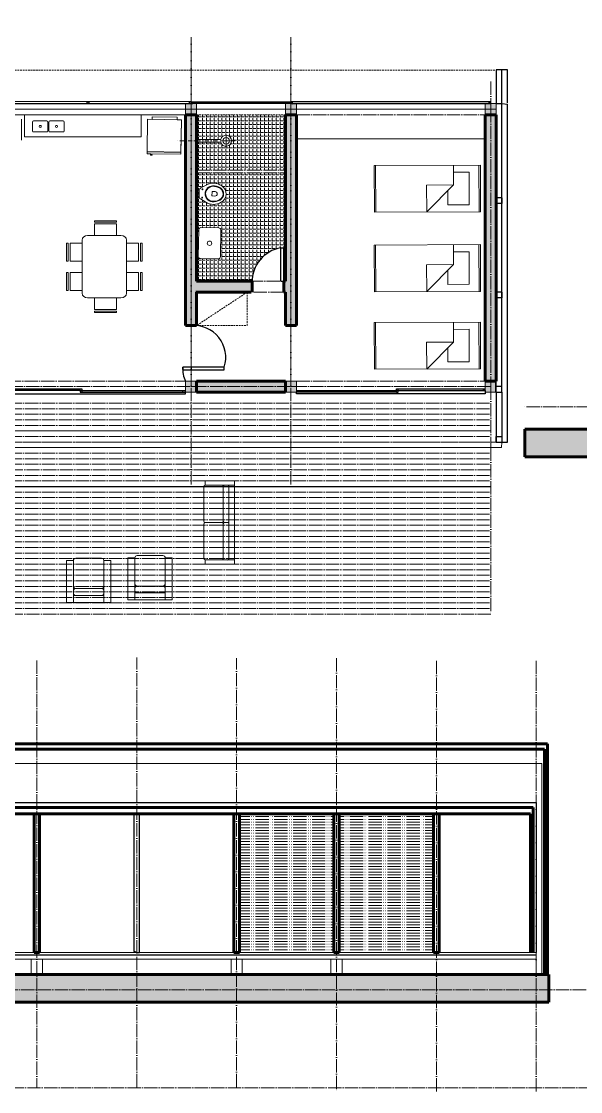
# Model space of a CAD drawing. Header units: millimetres. Extents: x 1561430 to 1571060, y 2338741 to 2341810.
# Drawn here: x 1566265 to 1567273, y 2338743 to 2340672 of the extents above; entities that cross this region are included whole.
import ezdxf

# ---------------------------------------------------------------- set-up
doc = ezdxf.new("R2010")
doc.units = ezdxf.units.MM
for name, pattern in [('ACAD_ISO04W100', [30, 24, -3, 0, -3]), ('HIDDEN2', [4.7625, 3.175, -1.5875]), ('TRAÇOPONTO', [1, 0.5, -0.25, 0, -0.25])]:
    doc.linetypes.add(name, pattern=pattern)
doc.layers.get('0').update_dxf_attribs({"lineweight": 9})
for name, color, linetype, lineweight in [('EIXOS', 251, 'ACAD_ISO04W100', 9), ('HACH_SÓLIDA', 252, 'Continuous', 9), ('LINHA FINA', 1, 'Continuous', 9), ('LINHA GROSSA', 6, 'Continuous', 60), ('LINHA MÉDIA', 3, 'Continuous', 30), ('MOBILIARIO', 13, 'Continuous', 9), ('Mobiliário', 15, 'Continuous', 9), ('PROJEÇÃO', 30, 'HIDDEN2', 9)]:
    doc.layers.add(name, color=color, linetype=linetype, lineweight=lineweight)
doc.layers.add('HACH_LINHAS', color=8, linetype='Continuous')
doc.layers.add('VP', color=251, linetype='ACAD_ISO04W100', lineweight=9, plot=False)
pattern_1 = [(90, (10201, 1963.7), (-304.8, 304.8), [304.8, -304.8]), (90, (10251.8, 1963.7), (-304.8, 304.8), [304.8, -304.8]), (90, (10302.6, 1963.7), (-304.8, 304.8), [304.8, -304.8]), (90, (10353.4, 1963.7), (-304.8, 304.8), [304.8, -304.8]), (90, (10404.2, 1963.7), (-304.8, 304.8), [304.8, -304.8]), (90, (10455, 1963.7), (-304.8, 304.8), [304.8, -304.8]), (90, (10505.8, 1963.7), (-304.8, 304.8), [304.8, -304.8]), (0, (10201, 2268.5), (304.8, -304.8), [304.8, -304.8]), (0, (10201, 2319.3), (304.8, -304.8), [304.8, -304.8]), (0, (10201, 2370.1), (304.8, -304.8), [304.8, -304.8]), (0, (10201, 2420.9), (304.8, -304.8), [304.8, -304.8]), (0, (10201, 2471.7), (304.8, -304.8), [304.8, -304.8]), (0, (10201, 2522.5), (304.8, -304.8), [304.8, -304.8]), (0, (10201, 2573.3), (304.8, -304.8), [304.8, -304.8])]

# ---------------------------------------------------------------- blocks, each defined once
blk = doc.blocks.new('MesaJantar6lugares-PB')
for p, q in [((-52.6, 108.3), (-12.6, 108.3)), ((-52.6, 105.3), (-12.6, 105.3)), ((-52.6, 101.5), (-12.6, 101.5)), ((-52.6, 80), (-52.6, 101.5)), ((-12.6, 101.5), (-12.6, 80)), ((13.4, 108.3), (53.4, 108.3)), ((13.4, 105.3), (53.4, 105.3)), ((13.4, 101.5), (53.4, 101.5)), ((13.4, 80), (13.4, 101.5)), ((53.4, 101.5), (53.4, 80)), ((-60, 80), (60, 80)), ((-103.3, 62.3), (-103.3, 22.3)), ((-100.3, 62.3), (-100.3, 22.3)), ((-96.4, 62.3), (-96.4, 22.3)), ((-70, 62.3), (-96.4, 62.3)), ((-70, 10), (-70, 70)), ((70, 70), (70, 10)), ((70, 62.3), (96.4, 62.3)), ((96.4, 62.3), (96.4, 22.3)), ((100.3, 62.3), (100.3, 22.3)), ((103.3, 62.3), (103.3, 22.3)), ((-96.4, 22.3), (-70, 22.3)), ((96.4, 22.3), (70, 22.3)), ((60, 0), (-60, 0)), ((-52.6, 0), (-52.6, -21.5)), ((-12.6, -21.5), (-12.6, 0)), ((13.4, 0), (13.4, -21.5)), ((53.4, -21.5), (53.4, 0)), ((-52.6, -21.5), (-12.6, -21.5)), ((-52.6, -25.3), (-12.6, -25.3)), ((-52.6, -28.3), (-12.6, -28.3)), ((13.4, -21.5), (53.4, -21.5)), ((13.4, -25.3), (53.4, -25.3)), ((13.4, -28.3), (53.4, -28.3))]:
    blk.add_line(p, q)
for points in [[(-52.6, 108.3), (-52.6, 105.3)], [(-12.6, 108.3), (-12.6, 105.3)], [(13.4, 108.3), (13.4, 105.3)], [(53.4, 108.3), (53.4, 105.3)], [(-103.3, 62.3), (-100.3, 62.3)], [(103.3, 62.3), (100.3, 62.3)], [(-103.3, 22.3), (-100.3, 22.3)], [(103.3, 22.3), (100.3, 22.3)], [(-52.6, -28.3), (-52.6, -25.3)], [(-12.6, -28.3), (-12.6, -25.3)], [(13.4, -28.3), (13.4, -25.3)], [(53.4, -28.3), (53.4, -25.3)]]:
    blk.add_lwpolyline(points)
for centre, start, end in [((-60, 70), 90, 180), ((60, 70), 0, 90), ((-60, 10), 180, 270), ((60, 10), 270, 0)]:
    blk.add_arc(centre, 10, start, end)
blk = doc.blocks.new('Vaso01-PB')
for points in [[(-5.6, 0, 0), (5.6, 0, 0)], [(-9.9, -2.5, 0), (-15.4, -12.1, 0)], [(9.9, -2.5, 0), (15.4, -12.1, 0)], [(-4, -28.5, 0), (-4, -24, 0)], [(-3, -23, 0), (3, -23, 0)], [(4, -28.5, 0), (4, -24, 0)]]:
    blk.add_polyline3d(points)
for centre, radius, start, end in [((-5.6, -5), 5, 90.0959, 150.3649), ((5.6, -5), 5, 29.6351, 89.9041), ((8.5, -25.7), 27.5, 150.3648, 211.7879), ((0, -25), 14.5, 5.1542, 174.8458), ((0, -25), 13.5, 5.1542, 174.8458), ((-7.5, -5.5), 0.75, 90, 270), ((-7.5, -5.5), 0.75, 270, 90), ((7.5, -5.5), 0.75, 90, 270), ((7.5, -5.5), 0.75, 270, 90), ((-8.5, -25.7), 27.5, 328.2124, 29.6349), ((8.5, -25.7), 23, 174.8455, 211.7867), ((8.5, -25.7), 22, 174.8474, 211.7905), ((0, -31), 13, 211.7887, 328.2113), ((0, -31), 12, 211.7886, 328.2114), ((-3, -24), 1, 89.1098, 180.0154), ((0, -28.5), 4, 180, 0), ((3, -24), 1, 0.0013, 89.9987), ((-8.5, -25.7), 22, 328.2095, 5.1526), ((-8.5, -25.7), 23, 328.2133, 5.1545), ((0, -31), 17.5, 211.7885, 328.2115)]:
    blk.add_arc(centre, radius, start, end)
blk = doc.blocks.new('Cama de solteiro-PB')
for p, q in [((0.4191, 1.8796), (-0.4191, 1.8796)), ((0.0635, 0.4826), (-0.4191, 0.9652)), ((0.4191, 0.0254), (-0.4191, 0.0254))]:
    blk.add_line(p, q)
blk.add_lwpolyline([(0.4191, 0), (0.4191, 1.905), (-0.4191, 1.905), (-0.4191, 0)], close=True)
for points in [[(-0.4191, 0.9652), (0.0635, 0.9652), (0.0635, 0.4826), (0.4191, 0.4826)], [(-0.0381, 0.5842), (-0.2921, 0.5842), (-0.2921, 0.2032), (0.2921, 0.2032), (0.2921, 0.4826)]]:
    blk.add_lwpolyline(points)
blk = doc.blocks.new('Pia01-PB')
for p, q in [((-28, -4), (-28, -36)), ((-24, 0), (24, 0)), ((28, -36), (28, -4)), ((-24, -40), (24, -40))]:
    blk.add_line(p, q)
blk.add_circle((0, -20), 4)
for centre, start, end in [((-24, -4), 90, 180), ((24, -4), 360, 90), ((-24, -36), 180, 270), ((24, -36), 270, 360)]:
    blk.add_arc(centre, 4, start, end)
blk = doc.blocks.new('Chuveiro-PB')
at = {"linetype": 'ByBlock'}
for p, q in [((2, 2.4), (44.3, 2.4)), ((2, -2.4), (2, 2.4)), ((44.3, -2.4), (2, -2.4))]:
    blk.add_line(p, q, dxfattribs=at)
for p, q in [((54.4, 10.8), (54.4, -10.8)), ((43.6, 0), (70.2, 0))]:
    blk.add_line(p, q)
at = {"color": 252, "linetype": 'TRAÇOPONTO', "ltscale": 15}
blk.add_line((38.3, 0), (-34.1, 0), dxfattribs=at)
blk.add_circle((54, 0), 6)
at = {"linetype": 'ByBlock'}
blk.add_arc((54, 0), 10, 193.8865, 166.1135, dxfattribs=at)
blk = doc.blocks.new('Geladeira01-PB')
for p, q in [((30.5, 0.6, -0.1), (-30.5, 0.6, -0.1)), ((-30.5, 0.6, -0.1), (-30.5, -57.5, -0.1)), ((-22.5, 5.1, -0.1), (-22.5, 0.6, -0.1)), ((22.5, 5.1, -0.1), (-22.5, 5.1, -0.1)), ((22.5, 0.6, -0.1), (22.5, 5.1, -0.1)), ((30.5, -57.5, -0.1), (30.5, 0.6, -0.1)), ((-30.5, -57.5, 11.9), (-30.5, -61.5, 11.9)), ((30.5, -57.5, 11.9), (-30.5, -57.5, 11.9)), ((-30.5, -57.5, -0.1), (30.5, -57.5, -0.1)), ((-30.5, -57.5, -0.1), (-30.5, -61.5, -0.1)), ((30.5, -57.5, -0.1), (-30.5, -57.5, -0.1)), ((-30.5, -57.5, 6.9), (-30.5, -61.5, 6.9)), ((-30.5, -57.5, 119.9), (-30.5, -61.5, 119.9)), ((30.5, -57.5, 119.9), (-30.5, -57.5, 119.9)), ((30.5, -61.5, 11.9), (30.5, -57.5, 11.9)), ((30.5, -61.5, -0.1), (30.5, -57.5, -0.1)), ((30.5, -61.5, -0.1), (30.5, -57.5, -0.1)), ((30.5, -61.5, 6.9), (30.5, -57.5, 6.9)), ((30.5, -61.5, 6.9), (30.5, -57.5, 6.9)), ((30.5, -61.5, 119.9), (30.5, -57.5, 119.9)), ((30.5, -61.5, 119.9), (30.5, -57.5, 119.9)), ((30.5, -58.2, 11.9), (-30.5, -58.2, 11.9)), ((-30.5, -58.2, -0.1), (30.5, -58.2, -0.1)), ((30.5, -58.2, -0.1), (-30.5, -58.2, -0.1)), ((30.5, -58.2, 119.9), (-30.5, -58.2, 119.9)), ((-30.5, -61.5, 11.9), (30.5, -61.5, 11.9)), ((-30.5, -61.5, 11.9), (30.5, -61.5, 11.9)), ((-30.5, -61.5, -0.1), (30.5, -61.5, -0.1)), ((-30.5, -61.5, -0.1), (30.5, -61.5, -0.1)), ((-30.5, -61.5, 119.9), (30.5, -61.5, 119.9)), ((-24.5, -61.5, 119.9), (-24.5, -64, 119.9)), ((-23.6, -61.5, 119.9), (-24.5, -61.5, 119.9)), ((-24.5, -61.5, 119.9), (-24.5, -64, 119.9)), ((-23.6, -61.5, 119.9), (-24.5, -61.5, 119.9)), ((-24.5, -61.5, 119.9), (-24.5, -64, 119.9)), ((-24.5, -64, 119.9), (-21.2, -64, 119.9)), ((-24.5, -64, 119.9), (-21.2, -64, 119.9)), ((-24.5, -64, 119.9), (-21.2, -64, 119.9)), ((-23.6, -63.1, 119.9), (-23.6, -61.5, 119.9)), ((-23.6, -63.1, 119.9), (-23.6, -61.5, 119.9)), ((-23.6, -63.1, 119.9), (-23.6, -61.5, 119.9)), ((-21.2, -63.1, 119.9), (-23.6, -63.1, 119.9)), ((-21.2, -63.1, 119.9), (-23.6, -63.1, 119.9)), ((-21.2, -63.1, 119.9), (-23.6, -63.1, 119.9)), ((-21.2, -63.1, 119.9), (-21.2, -64, 119.9)), ((-21.2, -64, 119.9), (-21.2, -63.1, 119.9)), ((-21.2, -64, 119.9), (-21.2, -63.1, 119.9)), ((-21.2, -64, 119.9), (-21.2, -63.1, 119.9))]:
    blk.add_line(p, q)
at = {"elevation": 11.9}
blk.add_lwpolyline([(30.5, -61.5), (30.5, 0.6), (22.5, 0.6), (22.5, 5.1), (-22.5, 5.1), (-22.5, 0.6), (-30.5, 0.6), (-30.5, -57.5), (-30.5, -57.5), (-30.5, -61.5), (-24.5, -61.5), (-24.5, -64), (-21.2, -64), (-21.2, -63.1), (-23.6, -63.1), (-23.6, -61.5), (30.5, -61.5)], dxfattribs=at)
blk = doc.blocks.new('Pia02-PB')
for p, q in [((0, 16), (0, -16)), ((4, 20), (52, 20)), ((56, -16), (56, 16)), ((58.6, 16), (58.6, -16)), ((62.6, 20), (110.6, 20)), ((114.6, -16), (114.6, 16)), ((4, -20), (52, -20)), ((62.6, -20), (110.6, -20))]:
    blk.add_line(p, q)
for centre in [(28, 0), (86.6, 0)]:
    blk.add_circle(centre, 4)
for centre, start, end in [((4, 16), 90, 180), ((52, 16), 360, 90), ((62.6, 16), 90, 180), ((110.6, 16), 360, 90), ((4, -16), 180, 270), ((52, -16), 270, 360), ((62.6, -16), 180, 270), ((110.6, -16), 270, 360)]:
    blk.add_arc(centre, 4, start, end)
blk = doc.blocks.new('sofa 300')
for p, q in [((-110, 239.7), (-110, 280)), ((-110, 260), (-110, 280)), ((-110, 154.8), (-110, 279.7)), ((-110, 154.7), (-110, 279.7)), ((0, 300), (-105, 300)), ((-105, 285), (-105, 300)), ((-45, 285), (-105, 285)), ((0, 285), (-105, 285)), ((-40, 154.9), (-40, 280.3)), ((-40, 260.2), (-40, 280)), ((0, 285), (-35, 285)), ((-20, 15), (-20, 285)), ((-20, 260), (-20, 280)), ((-20, 154.7), (-20, 279.7)), ((0, 0), (0, 300)), ((-110, 20.1), (-110, 145.2)), ((-110, 20.1), (-110, 145.2)), ((-105, 150), (-106.4, 150)), ((-44.9, 150), (-104.9, 150)), ((-44.9, 150), (-104.9, 150)), ((-40, 19.6), (-40, 145)), ((-25, 149.9), (-35, 149.9)), ((-24, 149.8), (-25, 149.9)), ((-20, 20.1), (-20, 145.2)), ((-20, 15), (-105, 15.1)), ((-105, 0), (-105, 15.1)), ((0, 0), (-105, 0)), ((-20, 15), (-20, 15.1)), ((-20, 15), (0, 15)), ((0, 0), (0, 30.1))]:
    blk.add_line(p, q)
for centre, start, end in [((-105, 280), 90, 180), ((-45, 280), 0, 90), ((-35, 280), 90, 180), ((-25, 280), 0, 90), ((-105, 154.8), 180, 253.8665), ((-45, 155), 270, 0), ((-35, 154.9), 180, 270), ((-25, 154.7), 282.0533, 0), ((-105, 145.2), 106.1335, 180), ((-45, 145), 0, 90), ((-35, 145), 90, 180), ((-25, 144.9), 0, 90), ((-105, 20.1), 180, 270), ((-45, 20.2), 270, 0), ((-35, 19.6), 180, 246.5874), ((-25, 19.9), 270, 0)]:
    blk.add_arc(centre, 5, start, end)
blk = doc.blocks.new('poltrona 80')
for p, q in [((156619.2, -26960.4), (156619.2, -26884.6)), ((156631.8, -26884.6), (156619.2, -26884.6)), ((156631.8, -26960.4), (156631.8, -26884.6)), ((156682.2, -26880.4), (156636, -26880.4)), ((156682.4, -26880.4), (156636, -26880.4)), ((156686.6, -26960.4), (156686.6, -26884.6)), ((156699.2, -26884.6), (156686.6, -26884.6)), ((156699.2, -26960.4), (156699.2, -26884.6)), ((156631.8, -26943.6), (156631.8, -26939.4)), ((156682.4, -26935.2), (156636, -26935.2)), ((156686.6, -26943.6), (156686.6, -26939.4)), ((156686.6, -26943.6), (156686.6, -26939.4)), ((156699.2, -26960.4), (156619.2, -26960.4)), ((156682.4, -26947.8), (156636, -26947.8))]:
    blk.add_line(p, q)
blk.add_lwpolyline([(156631.8, -26947.8), (156686.6, -26947.8)])
for centre, start, end in [((156636, -26884.6), 90, 180), ((156682.4, -26884.6), 0, 90), ((156636, -26931), 180, 270), ((156636, -26931), 180, 270), ((156636, -26939.4), 90, 180), ((156636, -26943.6), 180, 270), ((156682.4, -26931), 270, 0), ((156682.4, -26939.4), 0, 90), ((156682.4, -26943.6), 270, 0)]:
    blk.add_arc(centre, 4.2, start, end)

msp = doc.modelspace()

# ---------------------------------------------------------------- hatches: boundary and pattern name
at = {"layer": 'EIXOS'}
h = msp.add_hatch(color=256, dxfattribs=at)
h.dxf.hatch_style = 1
h.paths.add_polyline_path([(1565518.5, 2340835.6), (1565338.5, 2340835.6), (1565338.5, 2340809.8), (1565518.5, 2340809.8)])
h.paths.add_polyline_path([(1565338.5, 2340835.6), (1565298.5, 2340835.6), (1565298.5, 2340809.8), (1565338.5, 2340809.8)])
h.paths.add_polyline_path([(1565338.5, 2340809.8), (1565298.5, 2340809.8), (1565298.5, 2340785.6), (1565303.8, 2340785.6), (1565338.5, 2340785.6)])
h.paths.add_polyline_path([(1565518.5, 2340809.8), (1565338.5, 2340809.8), (1565338.5, 2340785.6), (1565518.5, 2340785.6)])
h.paths.add_polyline_path([(1565698.5, 2340809.8), (1565518.5, 2340809.8), (1565518.5, 2340785.6), (1565698.5, 2340785.6)])
h.paths.add_polyline_path([(1565698.5, 2340835.6), (1565518.5, 2340835.6), (1565518.5, 2340809.8), (1565698.5, 2340809.8)])
h.paths.add_polyline_path([(1565878.5, 2340835.6), (1565698.5, 2340835.6), (1565698.5, 2340809.8), (1565878.5, 2340809.8)])
h.paths.add_polyline_path([(1565878.5, 2340809.8), (1565698.5, 2340809.8), (1565698.5, 2340785.6), (1565878.5, 2340785.6)])
h.paths.add_polyline_path([(1566058.5, 2340809.8), (1565878.5, 2340809.8), (1565878.5, 2340785.6), (1566058.5, 2340785.6)])
h.paths.add_polyline_path([(1566058.5, 2340835.6), (1565878.5, 2340835.6), (1565878.5, 2340809.8), (1566058.5, 2340809.8)])
h.paths.add_polyline_path([(1566238.5, 2340809.8), (1566058.5, 2340809.8), (1566058.5, 2340785.6), (1566238.5, 2340785.6)])
h.paths.add_polyline_path([(1566238.5, 2340835.6), (1566058.5, 2340835.6), (1566058.5, 2340809.8), (1566238.5, 2340809.8)])
h.paths.add_polyline_path([(1566418.5, 2340835.6), (1566238.5, 2340835.6), (1566238.5, 2340809.8), (1566418.5, 2340809.8)])
h.paths.add_polyline_path([(1566418.5, 2340809.8), (1566238.5, 2340809.8), (1566238.5, 2340785.6), (1566418.5, 2340785.6)])
h.paths.add_polyline_path([(1566598.5, 2340809.8), (1566418.5, 2340809.8), (1566418.5, 2340785.6), (1566598.5, 2340785.6)])
h.paths.add_polyline_path([(1566598.5, 2340835.6), (1566418.5, 2340835.6), (1566418.5, 2340809.8), (1566598.5, 2340809.8)])
h.paths.add_polyline_path([(1566778.5, 2340835.6), (1566598.5, 2340835.6), (1566598.5, 2340809.8), (1566778.5, 2340809.8)])
h.paths.add_polyline_path([(1566778.5, 2340809.8), (1566598.5, 2340809.8), (1566598.5, 2340785.6), (1566778.5, 2340785.6)])
h.paths.add_polyline_path([(1566958.5, 2340809.8), (1566778.5, 2340809.8), (1566778.5, 2340785.6), (1566958.5, 2340785.6)])
h.paths.add_polyline_path([(1566958.5, 2340835.6), (1566778.5, 2340835.6), (1566778.5, 2340809.8), (1566958.5, 2340809.8)])
h.paths.add_polyline_path([(1567138.5, 2340835.6), (1566958.5, 2340835.6), (1566958.5, 2340809.8), (1567138.5, 2340809.8)])
h.paths.add_polyline_path([(1567138.5, 2340809.8), (1566958.5, 2340809.8), (1566958.5, 2340785.6), (1567138.5, 2340785.6)])
h.paths.add_polyline_path([(1567263.8, 2340809.8), (1567138.5, 2340809.8), (1567138.5, 2340785.6), (1567263.8, 2340785.6)])
h.paths.add_polyline_path([(1567263.8, 2340835.6), (1567138.5, 2340835.6), (1567138.5, 2340809.8), (1567263.8, 2340809.8)])
h.paths.add_polyline_path([(1565393.2, 2338926.3), (1565315.8, 2338926.3), (1565315.8, 2338904.4), (1565393.2, 2338904.4)])
h.paths.add_polyline_path([(1565393.2, 2338954.4), (1565315.8, 2338954.4), (1565315.8, 2338926.3), (1565393.2, 2338926.3)])
h.paths.add_polyline_path([(1565573.2, 2338954.4), (1565393.2, 2338954.4), (1565393.2, 2338926.3), (1565573.2, 2338926.3)])
h.paths.add_polyline_path([(1565573.2, 2338926.3), (1565393.2, 2338926.3), (1565393.2, 2338904.4), (1565573.2, 2338904.4)])
h.paths.add_polyline_path([(1565753.2, 2338926.3), (1565573.2, 2338926.3), (1565573.2, 2338904.4), (1565753.2, 2338904.4)])
h.paths.add_polyline_path([(1565753.2, 2338954.4), (1565573.2, 2338954.4), (1565573.2, 2338926.3), (1565753.2, 2338926.3)])
h.paths.add_polyline_path([(1565933.2, 2338954.4), (1565923.2, 2338954.4), (1565753.2, 2338954.4), (1565753.2, 2338926.3), (1565933.2, 2338926.3)])
h.paths.add_polyline_path([(1565933.2, 2338926.3), (1565753.2, 2338926.3), (1565753.2, 2338904.4), (1565933.2, 2338904.4)])
h.paths.add_polyline_path([(1566113.2, 2338926.3), (1565933.2, 2338926.3), (1565933.2, 2338904.4), (1566113.2, 2338904.4)])
h.paths.add_polyline_path([(1566113.2, 2338954.4), (1565933.2, 2338954.4), (1565933.2, 2338926.3), (1566113.2, 2338926.3)])
h.paths.add_polyline_path([(1566293.2, 2338954.4), (1566283.2, 2338954.4), (1566113.2, 2338954.4), (1566113.2, 2338926.3), (1566293.2, 2338926.3)])
h.paths.add_polyline_path([(1566293.2, 2338926.3), (1566113.2, 2338926.3), (1566113.2, 2338904.4), (1566293.2, 2338904.4)])
h.paths.add_polyline_path([(1566473.2, 2338926.3), (1566293.2, 2338926.3), (1566293.2, 2338904.4), (1566473.2, 2338904.4)])
h.paths.add_polyline_path([(1566473.2, 2338954.4), (1566293.2, 2338954.4), (1566293.2, 2338926.3), (1566473.2, 2338926.3)])
h.paths.add_polyline_path([(1566653.2, 2338954.4), (1566473.2, 2338954.4), (1566473.2, 2338926.3), (1566653.2, 2338926.3)])
h.paths.add_polyline_path([(1566833.2, 2338954.4), (1566823.2, 2338954.4), (1566653.2, 2338954.4), (1566653.2, 2338926.3), (1566833.2, 2338926.3)])
h.paths.add_polyline_path([(1567013.2, 2338954.4), (1566833.2, 2338954.4), (1566833.2, 2338926.3), (1567013.2, 2338926.3)])
h.paths.add_polyline_path([(1567193.2, 2338954.4), (1567013.2, 2338954.4), (1567013.2, 2338926.3), (1567193.2, 2338926.3)])
h.paths.add_polyline_path([(1567193.2, 2338926.3), (1567013.2, 2338926.3), (1567013.2, 2338904.4), (1567193.2, 2338904.4)])
h.paths.add_polyline_path([(1567013.2, 2338926.3), (1566833.2, 2338926.3), (1566833.2, 2338904.4), (1567013.2, 2338904.4)])
h.paths.add_polyline_path([(1566833.2, 2338926.3), (1566653.2, 2338926.3), (1566653.2, 2338904.4), (1566833.2, 2338904.4)])
h.paths.add_polyline_path([(1566653.2, 2338926.3), (1566473.2, 2338926.3), (1566473.2, 2338904.4), (1566653.2, 2338904.4)])
h.paths.add_polyline_path([(1567215.8, 2338954.4), (1567193.2, 2338954.4), (1567193.2, 2338926.3), (1567215.8, 2338926.3)])
h.paths.add_polyline_path([(1567215.8, 2338926.3), (1567193.2, 2338926.3), (1567193.2, 2338904.4), (1567215.8, 2338904.4)])
h.paths.add_polyline_path([(1569397.2, 2339977.2), (1568668.9, 2339977.2), (1568633, 2339937.2), (1568240.8, 2339937.2), (1567172.2, 2339937.2), (1567172.2, 2339887.2), (1569397.2, 2339887.2)])
h.paths.add_polyline_path([(1569397.2, 2340287.2), (1568947.2, 2340287.2), (1568668.9, 2339977.2), (1569397.2, 2339977.2)])
h.paths.add_polyline_path([(1563658.5, 2340274.7), (1563653.5, 2340274.7), (1563653.5, 2340263.7), (1563658.5, 2340263.7)])
h.paths.add_polyline_path([(1563663.5, 2340274.7), (1563658.5, 2340274.7), (1563658.5, 2340263.7), (1563663.5, 2340263.7)])
h.paths.add_polyline_path([(1563658.5, 2340464.7), (1563653.5, 2340464.7), (1563653.5, 2340274.7), (1563658.5, 2340274.7)])
h.paths.add_polyline_path([(1563663.5, 2340464.7), (1563658.5, 2340464.7), (1563658.5, 2340274.7), (1563663.5, 2340274.7)])
h.paths.add_polyline_path([(1563663.5, 2340554.7), (1563658.5, 2340554.7), (1563658.5, 2340514.7), (1563663.5, 2340514.7)])
h.paths.add_polyline_path([(1563658.5, 2340554.7), (1563653.5, 2340554.7), (1563653.5, 2340514.7), (1563658.5, 2340514.7)])
h.paths.add_polyline_path([(1562713.5, 2340562), (1562708.5, 2340562.1), (1562708.5, 2340533.7), (1562713.5, 2340533.7)])
h.paths.add_polyline_path([(1562708.5, 2340562.1), (1562703.5, 2340562.1), (1562703.5, 2340533.7), (1562708.5, 2340533.7)])
h.paths.add_polyline_path([(1562713.5, 2340573.5), (1562708.5, 2340573.6), (1562708.5, 2340562.1), (1562713.5, 2340562)])
h.paths.add_polyline_path([(1562708.5, 2340573.6), (1562703.5, 2340573.7), (1562703.5, 2340562.1), (1562708.5, 2340562.1)])
h.paths.add_polyline_path([(1563103.5, 2340273.7), (1562713.5, 2340273.7), (1562713.5, 2340263.7), (1563103.5, 2340263.7)], flags=17)
h.paths.add_polyline_path([(1563388.5, 2340274.7), (1563192.6, 2340274.7), (1563192.6, 2340274.7), (1563192.6, 2340274.7), (1563113.5, 2340274.7), (1563113.5, 2340263.7), (1563388.5, 2340263.7)])
h.paths.add_polyline_path([(1563113.5, 2340274.7), (1563103.5, 2340274.7), (1562713.5, 2340273.7), (1563103.5, 2340273.7), (1563103.5, 2340263.7), (1563113.5, 2340263.7)])
h.paths.add_polyline_path([(1563398.5, 2340274.7), (1563388.5, 2340274.7), (1563388.5, 2340263.7), (1563398.5, 2340263.7)])
h.paths.add_polyline_path([(1563653.5, 2340274.7), (1563398.5, 2340274.7), (1563398.5, 2340263.7), (1563653.5, 2340263.7)])
h = msp.add_hatch(dxfattribs=at)
h.set_pattern_fill('AR-PARQ1', color=256)
h.set_pattern_definition(pattern_1)
h.paths.add_polyline_path([(1567121, 2340013.7), (1567121, 2340023.7), (1567111, 2340023.7), (1567111, 2340013.7), (1567111, 2340003.7), (1567121, 2340003.7)])
h = msp.add_hatch(dxfattribs=at)
h.set_pattern_fill('AR-PARQ1', color=256)
h.set_pattern_definition(pattern_1)
h.paths.add_polyline_path([(1567121, 2340013.7), (1567121, 2340023.7), (1567111, 2340023.7), (1567111, 2340013.7), (1567111, 2340003.7), (1567121, 2340003.7)])
at = {"layer": 'HACH_LINHAS'}
h = msp.add_hatch(color=256, dxfattribs=at)
h.dxf.hatch_style = 1
h.paths.add_polyline_path([(1566571, 2340503.7), (1566561, 2340503.7), (1566561, 2340123.7), (1566571, 2340123.7)])
h = msp.add_hatch(color=256, dxfattribs=at)
h.dxf.hatch_style = 1
h.paths.add_polyline_path([(1566681, 2340201.2, -0.010056), (1566681, 2340203.7), (1566581, 2340203.7), (1566581, 2340503.7), (1566571, 2340503.7), (1566571, 2340123.7, -0.043396), (1566581, 2340123.7), (1566581, 2340183.7), (1566681, 2340183.8)])
h = msp.add_hatch(color=256, dxfattribs=at)
h.dxf.hatch_style = 1
h.paths.add_polyline_path([(1566761, 2340503.7), (1566751, 2340503.7), (1566751, 2340123.7), (1566761, 2340123.7)])
h.paths.add_polyline_path([(1566751, 2340503.7), (1566741, 2340503.7), (1566741, 2340203.7), (1566738, 2340203.6), (1566738, 2340183.7), (1566741, 2340183.7), (1566741, 2340123.7), (1566751, 2340123.7)])
h = msp.add_hatch(color=256, dxfattribs=at)
h.dxf.hatch_style = 1
h.paths.add_polyline_path([(1567111, 2340503.7), (1567101, 2340503.7), (1567101, 2340023.7), (1567111, 2340023.7)])
h.paths.add_polyline_path([(1567121, 2340503.7), (1567111, 2340503.7), (1567111, 2340023.7), (1567121, 2340023.7)])
h = msp.add_hatch(color=256, dxfattribs=at)
h.dxf.hatch_style = 1
h.paths.add_polyline_path([(1565841, 2340023.7), (1565681, 2340023.7), (1565681, 2340013.7), (1565841, 2340013.7)])
h.paths.add_polyline_path([(1565841, 2340013.7), (1565681, 2340013.7), (1565681, 2340003.7), (1565841, 2340003.7)])
h.paths.add_polyline_path([(1566741, 2340013.7), (1566581, 2340013.7), (1566581, 2340003.7), (1566741, 2340003.7)])
h.paths.add_polyline_path([(1566741, 2340023.7), (1566581, 2340023.7), (1566581, 2340013.7), (1566741, 2340013.7)])
at = {"layer": 'HACH_SÓLIDA'}
h = msp.add_hatch(color=256, dxfattribs=at)
h.dxf.hatch_style = 1
h.paths.add_polyline_path([(1565681, 2340023.7), (1565671, 2340023.7), (1565671, 2340013.7), (1565681, 2340013.7)])
h.paths.add_polyline_path([(1565671, 2340023.7), (1565661, 2340023.7), (1565661, 2340013.7), (1565671, 2340013.7)])
h.paths.add_polyline_path([(1565671, 2340013.7), (1565661, 2340013.7), (1565661, 2340003.7), (1565671, 2340003.7)])
h.paths.add_polyline_path([(1565681, 2340013.7), (1565671, 2340013.7), (1565671, 2340003.7), (1565681, 2340003.7)])
h.paths.add_polyline_path([(1565851, 2340013.7), (1565841, 2340013.7), (1565841, 2340003.7), (1565851, 2340003.7)])
h.paths.add_polyline_path([(1565851, 2340023.7), (1565841, 2340023.7), (1565841, 2340013.7), (1565851, 2340013.7)])
h.paths.add_polyline_path([(1565861, 2340023.7), (1565851, 2340023.7), (1565851, 2340013.7), (1565861, 2340013.7)])
h.paths.add_polyline_path([(1565861, 2340006.7), (1565861, 2340013.7), (1565851, 2340013.7), (1565851, 2340003.7), (1565861, 2340003.7)])
h.paths.add_polyline_path([(1566211, 2340023.7), (1566201, 2340023.7), (1566201, 2340013.7), (1566211, 2340013.7)])
h.paths.add_polyline_path([(1566211, 2340013.7), (1566201, 2340013.7), (1566201, 2340003.7), (1566211, 2340003.7)])
h.paths.add_polyline_path([(1566201, 2340013.7), (1566191, 2340013.7), (1566191, 2340003.7), (1566201, 2340003.7)])
h.paths.add_polyline_path([(1566201, 2340023.7), (1566191, 2340023.7), (1566191, 2340013.7), (1566201, 2340013.7)])
h.paths.add_polyline_path([(1566571, 2340023.7), (1566561, 2340023.7), (1566561, 2340013.7), (1566571, 2340013.7)])
h.paths.add_polyline_path([(1566581, 2340023.7), (1566571, 2340023.7), (1566571, 2340013.7), (1566581, 2340013.7)])
h.paths.add_polyline_path([(1566581, 2340013.7), (1566571, 2340013.7), (1566571, 2340003.7), (1566581, 2340003.7)])
h.paths.add_polyline_path([(1566571, 2340013.7), (1566561, 2340013.7), (1566561, 2340003.7), (1566571, 2340003.7)])
h.paths.add_polyline_path([(1566751, 2340013.7), (1566741, 2340013.7), (1566741, 2340003.7), (1566751, 2340003.7)])
h.paths.add_polyline_path([(1566761, 2340006.7), (1566761, 2340013.7), (1566751, 2340013.7), (1566751, 2340003.7), (1566761, 2340003.7)])
h.paths.add_polyline_path([(1566761, 2340023.7), (1566751, 2340023.7), (1566751, 2340013.7), (1566761, 2340013.7)])
h.paths.add_polyline_path([(1566751, 2340023.7), (1566741, 2340023.7), (1566741, 2340013.7), (1566751, 2340013.7)])
h.paths.add_polyline_path([(1567111, 2340023.7), (1567101, 2340023.7), (1567101, 2340013.7), (1567111, 2340013.7)])
h.paths.add_polyline_path([(1567111, 2340013.7), (1567101, 2340013.7), (1567101, 2340003.7), (1567111, 2340003.7)])
h.paths.add_polyline_path([(1567121, 2340013.7), (1567121, 2340023.7), (1567111, 2340023.7), (1567111, 2340013.7), (1567111, 2340003.7), (1567121, 2340003.7)])
h.paths.add_polyline_path([(1567121, 2340523.7), (1567111, 2340523.7), (1567111, 2340513.7), (1567121, 2340513.7)])
h.paths.add_polyline_path([(1567111, 2340523.7), (1567101, 2340523.7), (1567101, 2340513.7), (1567111, 2340513.7)])
h.paths.add_polyline_path([(1567111, 2340513.7), (1567101, 2340513.7), (1567101, 2340503.7), (1567111, 2340503.7)])
h.paths.add_polyline_path([(1567121, 2340513.7), (1567111, 2340513.7), (1567111, 2340503.7), (1567121, 2340503.7)])
h.paths.add_polyline_path([(1566751, 2340523.7), (1566748, 2340523.7), (1566741, 2340523.7), (1566741, 2340513.7), (1566741, 2340503.7), (1566751, 2340503.7)])
h.paths.add_polyline_path([(1566761, 2340513.7), (1566751, 2340513.7), (1566751, 2340503.7), (1566761, 2340503.7)])
h.paths.add_polyline_path([(1566761, 2340523.7), (1566754, 2340523.7), (1566754, 2340523.4), (1566751, 2340523.7), (1566751, 2340513.7), (1566761, 2340513.7)])
h.paths.add_polyline_path([(1566581, 2340523.7), (1566571, 2340523.7), (1566571, 2340513.7), (1566581, 2340513.7)])
h.paths.add_polyline_path([(1566581, 2340513.7), (1566571, 2340513.7), (1566571, 2340503.7), (1566581, 2340503.7)])
h.paths.add_polyline_path([(1566571, 2340523.7), (1566568, 2340523.7), (1566561, 2340523.7), (1566561, 2340513.7), (1566561, 2340503.7), (1566571, 2340503.7), (1566571, 2340513.7)])
h.paths.add_polyline_path([(1566201, 2340523.7), (1566191, 2340523.7), (1566191, 2340513.7), (1566191, 2340503.7), (1566201, 2340503.7)])
h.paths.add_polyline_path([(1566211, 2340513.7), (1566201, 2340513.7), (1566201, 2340503.7), (1566211, 2340503.7)])
h.paths.add_polyline_path([(1566211, 2340523.7), (1566201, 2340523.7), (1566201, 2340513.7), (1566211, 2340513.7)])
h.paths.add_polyline_path([(1565851, 2340523.7), (1565841, 2340523.7), (1565841, 2340503.7), (1565851, 2340503.7)])
h.paths.add_polyline_path([(1565861, 2340513.7), (1565861, 2340523.7), (1565851, 2340523.7), (1565851, 2340503.7), (1565861, 2340503.7)])
h = msp.add_hatch(dxfattribs=at)
h.set_pattern_fill('ANGLE', color=256)
h.set_pattern_definition([(0, (10201.001, 1963.714), (0, 6.985), [5.08, -1.905]), (90, (10201.001, 1963.714), (-6.985, 4e-16), [5.08, -1.905])])
h.paths.add_polyline_path([(1566741, 2340398.7), (1566581, 2340398.7), (1566581, 2340203.7), (1566681, 2340203.7, -0.362212), (1566733, 2340263.6), (1566738, 2340263.6), (1566738, 2340203.6), (1566741, 2340203.7)])
h.paths.add_polyline_path([(1566624.8, 2340295.7), (1566624, 2340247.7, -0.414214), (1566619.9, 2340243.8), (1566587.9, 2340244.3, -0.414214), (1566584, 2340248.4), (1566584.8, 2340296.4, -0.414214), (1566588.9, 2340300.3), (1566620.9, 2340299.7, -0.414214)], flags=16)
h.paths.add_polyline_path([(1566625.7, 2340345.9, -0.274609), (1566597.6, 2340346.1), (1566588.1, 2340351.8, -0.269213), (1566585.7, 2340356.2), (1566586, 2340367.4, -0.27011), (1566588.6, 2340371.7), (1566588.6, 2340371.7), (1566598.4, 2340376.9, -0.274603), (1566626.4, 2340375.6, -0.556748)], flags=16)
h.paths.add_polyline_path([(1566623.4, 2340349.8, -0.161489), (1566609.2, 2340346.8, -0.91999), (1566610, 2340375.6, -0.161534), (1566624, 2340371.9, -0.556774)], flags=0)
h.paths.add_polyline_path([(1566622.8, 2340350.6, -0.16117), (1566609.2, 2340347.8, -0.914016), (1566609.9, 2340374.6, -0.161434), (1566623.3, 2340371.1, -0.562775)], flags=0)
h.paths.add_polyline_path([(1566608.4, 2340272, -1), (1566600.4, 2340272, -1)], flags=0)
h.paths.add_polyline_path([(1566614.2, 2340357.1), (1566609.7, 2340357.2, -0.40967), (1566608.8, 2340358.2), (1566608.9, 2340364.2, -0.414214), (1566609.9, 2340365.2), (1566609.9, 2340365.2), (1566614.4, 2340365.1, -0.999992)], flags=0)
h.paths.add_polyline_path([(1566591.9, 2340354.2, -1), (1566590.4, 2340354.2, -1)], flags=0)
h.paths.add_polyline_path([(1566592.3, 2340369.1, -1), (1566590.8, 2340369.2, -1)], flags=0)
h.paths.add_polyline_path([(1566741, 2340503.7), (1566581, 2340503.7), (1566581, 2340403.7), (1566741, 2340403.7)])
h.paths.add_polyline_path([(1566624.4, 2340454.3), (1566582.2, 2340454.3), (1566582.2, 2340459.1), (1566624.4, 2340459.1, -8.211554)], flags=16)
h.paths.add_polyline_path([(1566640.2, 2340456.7, -1), (1566628.2, 2340456.7, -1)], flags=0)
h = msp.add_hatch(dxfattribs=at)
h.set_pattern_fill('ACAD_ISO05W100', color=256)
h.set_pattern_definition([(0, (10201.0013, 1963.7137), (0, 5), [24, -3, 0.5, -3, 0.5, -3])])
h.paths.add_polyline_path([(1566658.2, 2338994.1), (1566828.2, 2338994.1), (1566828.2, 2339243.9), (1566658.2, 2339243.9)])
h.paths.add_polyline_path([(1567008.2, 2339243.9), (1566838.2, 2339243.9), (1566838.2, 2338994.1), (1567008.2, 2338994.1)])

# ---------------------------------------------------------------- linework, layer by layer
at = {"layer": 'EIXOS'}
for p, q in [((1566571, 2340513.7), (1566571, 2340643.7)), ((1566571, 2340643.7), (1566571, 2339833.7)), ((1566751, 2340513.7), (1566751, 2340643.7)), ((1566751, 2340643.7), (1566751, 2339833.7)), ((1567111, 2340563.7), (1567111, 2340523.7)), ((1566561, 2340513.7), (1566561, 2340523.7)), ((1566561, 2340523.7), (1566571, 2340523.7)), ((1566571, 2340523.7), (1566581, 2340523.7)), ((1566581, 2340523.7), (1566581, 2340513.7)), ((1566741, 2340513.7), (1566741, 2340523.7)), ((1566741, 2340523.7), (1566761, 2340523.7)), ((1566761, 2340523.7), (1566761, 2340513.7)), ((1567111, 2340523.7), (1567101, 2340523.7)), ((1567101, 2340523.7), (1567101, 2340513.7)), ((1567121, 2340523.7), (1567111, 2340523.7)), ((1567111, 2340513.7), (1567111, 2340523.7)), ((1567121, 2340503.7), (1567121, 2340523.7)), ((1566561, 2340503.7), (1566561, 2340513.7)), ((1566571, 2340503.7), (1566561, 2340503.7)), ((1566571, 2340513.7), (1566571, 2340013.7)), ((1566571, 2340513.7), (1566571, 2340513.7)), ((1566571, 2340513.7), (1566581, 2340513.7)), ((1566581, 2340503.7), (1566571, 2340503.7)), ((1566581, 2340513.7), (1566581, 2340503.7)), ((1566741, 2340503.7), (1566741, 2340513.7)), ((1566751, 2340503.7), (1566741, 2340503.7)), ((1566751, 2340513.7), (1566751, 2340013.7)), ((1566751, 2340513.7), (1566761, 2340513.7)), ((1566761, 2340503.7), (1566751, 2340503.7)), ((1566761, 2340513.7), (1566761, 2340503.7)), ((1566761, 2340503.7), (1567101, 2340503.7)), ((1567111, 2340513.7), (1567101, 2340513.7)), ((1567101, 2340513.7), (1567101, 2340503.7)), ((1567101, 2340503.7), (1567111, 2340503.7)), ((1567111, 2340513.7), (1567111, 2340013.7)), ((1567111, 2340513.7), (1567121, 2340513.7)), ((1567111, 2340503.7), (1567121, 2340503.7)), ((1566581, 2340403.7), (1566741, 2340403.7)), ((1566581, 2340398.7), (1566741, 2340398.7)), ((1566731, 2340203.7), (1566681, 2340203.7)), ((1566738, 2340183.7), (1566681, 2340183.7)), ((1566211, 2340023.7), (1566561, 2340023.7)), ((1566571, 2340023.7), (1566561, 2340023.7)), ((1566561, 2340023.7), (1566561, 2340013.7)), ((1566581, 2340023.7), (1566571, 2340023.7)), ((1566581, 2340013.7), (1566581, 2340023.7)), ((1566751, 2340023.7), (1566741, 2340023.7)), ((1566741, 2340023.7), (1566741, 2340013.7)), ((1566761, 2340023.7), (1566751, 2340023.7)), ((1566761, 2340013.7), (1566761, 2340023.7)), ((1566761, 2340023.7), (1567101, 2340023.7)), ((1567101, 2340013.7), (1567101, 2340023.7)), ((1567101, 2340023.7), (1567111, 2340023.7)), ((1567111, 2340023.7), (1567121, 2340023.7)), ((1567121, 2340023.7), (1567121, 2340013.7)), ((1565311, 2340013.7), (1567111, 2340013.7)), ((1566561, 2340013.7), (1566561, 2340003.7)), ((1566561, 2340003.7), (1566581, 2340003.7)), ((1566571, 2340013.7), (1566581, 2340013.7)), ((1566581, 2340003.7), (1566581, 2340013.7)), ((1566741, 2340013.7), (1566741, 2340003.7)), ((1566741, 2340003.7), (1566751, 2340003.7)), ((1566751, 2340013.7), (1566761, 2340013.7)), ((1566751, 2340003.7), (1566761, 2340003.7)), ((1566761, 2340003.7), (1566761, 2340013.7)), ((1567111, 2340013.7), (1567101, 2340013.7)), ((1567101, 2340003.7), (1567101, 2340013.7)), ((1567111, 2340003.7), (1567101, 2340003.7)), ((1567111, 2340013.7), (1567111, 2339913.7)), ((1567121, 2340003.7), (1567111, 2340003.7)), ((1567121, 2340013.7), (1567121, 2340003.7)), ((1565851, 2339983.7), (1567111, 2339983.7)), ((1565851, 2339973.7), (1567111, 2339973.7)), ((1565851, 2339963.7), (1567111, 2339963.7)), ((1567590.8, 2339977.2), (1567172.2, 2339977.2)), ((1565851, 2339953.7), (1567111, 2339953.7)), ((1565851, 2339943.7), (1567111, 2339943.7)), ((1567111, 2339933.7), (1565311, 2339933.7)), ((1565851, 2339933.7), (1567111, 2339933.7)), ((1565851, 2339923.7), (1567111, 2339923.7)), ((1565851, 2339913.7), (1567111, 2339913.7)), ((1567111, 2339903.7), (1567111, 2339913.7)), ((1567111, 2339913.7), (1567121, 2339913.7)), ((1567131, 2339913.7), (1567130.2, 2339903.7)), ((1565311, 2339903.7), (1567111, 2339903.7)), ((1565851, 2339903.7), (1567111, 2339903.7)), ((1565851, 2339893.7), (1567111, 2339893.7)), ((1567111, 2339903.7), (1567111, 2339603.7)), ((1567130.2, 2339903.7), (1567111, 2339903.7)), ((1565851, 2339883.7), (1567111, 2339883.7)), ((1565851, 2339873.7), (1567111, 2339873.7)), ((1567111, 2339863.7), (1565851, 2339863.7)), ((1565851, 2339853.7), (1567111, 2339853.7)), ((1565851, 2339843.7), (1567111, 2339843.7)), ((1565851, 2339823.7), (1567111, 2339823.7)), ((1565851, 2339813.7), (1567111, 2339813.7)), ((1565851, 2339803.7), (1567111, 2339803.7)), ((1565851, 2339793.7), (1567111, 2339793.7)), ((1565851, 2339783.7), (1567111, 2339783.7)), ((1565851, 2339773.7), (1567111, 2339773.7)), ((1565851, 2339763.7), (1567111, 2339763.7)), ((1565851, 2339753.7), (1567111, 2339753.7)), ((1565851, 2339743.7), (1567111, 2339743.7)), ((1565851, 2339733.7), (1567111, 2339733.7)), ((1565851, 2339723.7), (1567111, 2339723.7)), ((1565851, 2339713.7), (1567111, 2339713.7)), ((1565851, 2339703.7), (1567111, 2339703.7)), ((1565851, 2339693.7), (1567111, 2339693.7)), ((1565851, 2339683.7), (1567111, 2339683.7)), ((1565851, 2339673.7), (1567111, 2339673.7)), ((1565851, 2339663.7), (1567111, 2339663.7)), ((1565851, 2339653.7), (1567111, 2339653.7)), ((1565851, 2339643.7), (1567111, 2339643.7)), ((1565851, 2339633.7), (1567111, 2339633.7)), ((1565851, 2339623.7), (1567111, 2339623.7)), ((1567111, 2339603.7), (1565311, 2339603.7)), ((1565851, 2339613.7), (1567111, 2339613.7)), ((1566293.2, 2339520), (1566293.2, 2338751.1)), ((1566473.2, 2338751.1), (1566473.2, 2339525.6)), ((1566653.2, 2338751.1), (1566653.2, 2339524)), ((1566833.2, 2339524), (1566833.2, 2338743.1)), ((1567013.2, 2338743.1), (1567013.2, 2339521.1)), ((1567193.2, 2338743.1), (1567193.2, 2339522)), ((1564940.8, 2338926.3), (1567454.5, 2338926.3))]:
    msp.add_line(p, q, dxfattribs=at)
at = {"layer": 'HACH_LINHAS'}
msp.add_line((1565851, 2339833.8), (1567111, 2339833.8), dxfattribs=at)
at = {"layer": 'HACH_SÓLIDA'}
msp.add_line((1565661, 2340513.7), (1567111, 2340513.7), dxfattribs=at)
at = {"layer": 'LINHA FINA'}
for p, q in [((1566271, 2340463.5), (1566271, 2340503.7)), ((1566481, 2340463.5), (1566481, 2340503.7)), ((1566265.4, 2340457.5), (1566265.4, 2340495.9)), ((1566481, 2340463.5), (1566271, 2340463.5)), ((1566724.8, 2340203.7), (1566731, 2340203.7)), ((1566571, 2340048.7), (1566571, 2340048.7)), ((1566631, 2340043.7), (1566631, 2340048.7)), ((1565383.2, 2339334.4), (1567203.2, 2339334.4)), ((1567203.2, 2339334.4), (1567203.2, 2338954.4)), ((1565393.2, 2338994.1), (1567193.2, 2338994.1)), ((1565933.2, 2338981.5), (1567193.2, 2338981.5)), ((1566283.2, 2338954.4), (1566283.2, 2338981.5)), ((1566303.2, 2338954.4), (1566303.2, 2338981.5)), ((1566643.2, 2338954.4), (1566643.2, 2338981.5)), ((1566663.2, 2338954.4), (1566663.2, 2338981.5)), ((1566823.2, 2338954.4), (1566823.2, 2338981.5)), ((1566843.2, 2338954.4), (1566843.2, 2338981.5)), ((1567193.2, 2338994.1), (1567193.2, 2338954.4)), ((1566293.2, 2338954.4), (1566283.2, 2338954.4)), ((1566293.2, 2338954.4), (1566303.2, 2338954.4)), ((1566653.2, 2338954.4), (1566643.2, 2338954.4)), ((1566653.2, 2338954.4), (1566663.2, 2338954.4)), ((1566833.2, 2338954.4), (1566823.2, 2338954.4)), ((1566833.2, 2338954.4), (1566843.2, 2338954.4))]:
    msp.add_line(p, q, dxfattribs=at)
at = {"layer": 'LINHA GROSSA'}
for p, q in [((1566561, 2340503.7), (1566561, 2340123.7)), ((1566561, 2340503.7), (1566581, 2340503.7)), ((1566581, 2340503.7), (1566581, 2340203.7)), ((1566741, 2340503.7), (1566741, 2340203.7)), ((1566741, 2340503.7), (1566761, 2340503.7)), ((1566761, 2340503.7), (1566761, 2340123.7)), ((1566761, 2340503.7), (1566761, 2340503.7)), ((1567101, 2340503.7), (1567101, 2340023.7)), ((1567101, 2340503.7), (1567121, 2340503.7)), ((1567121, 2340503.7), (1567121, 2340023.7)), ((1566581, 2340203.7), (1566581, 2340203.7)), ((1566581, 2340203.7), (1566681, 2340203.7)), ((1566681, 2340203.7), (1566681, 2340183.7)), ((1566681, 2340203.7), (1566681, 2340183.7)), ((1566681, 2340203.7), (1566681, 2340183.7)), ((1566741, 2340203.7), (1566738, 2340203.6)), ((1566738, 2340203.6), (1566738, 2340183.7)), ((1566679.5, 2340183.8), (1566579.5, 2340183.7)), ((1566581, 2340183.7), (1566581, 2340123.7)), ((1566738, 2340183.7), (1566738, 2340183.7)), ((1566738, 2340183.7), (1566738, 2340183.7)), ((1566738, 2340183.7), (1566741, 2340183.7)), ((1566741, 2340183.7), (1566741, 2340123.7)), ((1566561, 2340123.7), (1566581, 2340123.7)), ((1566571, 2340123.7), (1566581, 2340123.7)), ((1566741, 2340123.7), (1566761, 2340123.7)), ((1566581, 2340023.7), (1566741, 2340023.7)), ((1566581, 2340003.7), (1566581, 2340023.7)), ((1566741, 2340003.7), (1566741, 2340023.7)), ((1567101, 2340023.7), (1567121, 2340023.7)), ((1566581, 2340003.7), (1566741, 2340003.7)), ((1568240.8, 2339937.2), (1567172.2, 2339937.2)), ((1567172.2, 2339937.2), (1567172.2, 2339887.2)), ((1567172.2, 2339887.2), (1569397.2, 2339887.2)), ((1565373.2, 2339370), (1567203.2, 2339370)), ((1567203.2, 2339370), (1567213.2, 2339370)), ((1567213.2, 2339370), (1567213.2, 2338954.4)), ((1565378.2, 2339360), (1567203.2, 2339360)), ((1567203.2, 2339360), (1567198.2, 2339360)), ((1567198.2, 2339360), (1567203.2, 2339360)), ((1567198.2, 2339360), (1567203.2, 2339360)), ((1567203.2, 2339360), (1567208.2, 2339360)), ((1567208.2, 2339360), (1567208.2, 2338954.4)), ((1565397.5, 2339254.9), (1567182.7, 2339254.9)), ((1567182.7, 2339254.9), (1567182.7, 2339254.9)), ((1567182.7, 2339254.9), (1567187.7, 2339254.9)), ((1567187.7, 2339254.9), (1567187.7, 2338994.1)), ((1565402.7, 2339243.9), (1567182.7, 2339243.9)), ((1566288.2, 2338994.1), (1566288.2, 2339243.9)), ((1566298.2, 2338994.1), (1566298.2, 2339243.9)), ((1566648.2, 2338994.1), (1566648.2, 2339243.9)), ((1566658.2, 2338994.1), (1566658.2, 2339243.9)), ((1566828.2, 2338994.1), (1566828.2, 2339243.9)), ((1566838.2, 2338994.1), (1566838.2, 2339243.9)), ((1567008.2, 2338994.1), (1567008.2, 2339243.9)), ((1567018.2, 2338994.1), (1567018.2, 2339243.9)), ((1567182.7, 2339243.9), (1567182.7, 2338994.1)), ((1566293.2, 2338994.1), (1566288.2, 2338994.1)), ((1566293.2, 2338994.1), (1566298.2, 2338994.1)), ((1566653.2, 2338994.1), (1566648.2, 2338994.1)), ((1566653.2, 2338994.1), (1566658.2, 2338994.1)), ((1566833.2, 2338994.1), (1566828.2, 2338994.1)), ((1566833.2, 2338994.1), (1566838.2, 2338994.1)), ((1567013.2, 2338994.1), (1567008.2, 2338994.1)), ((1567013.2, 2338994.1), (1567018.2, 2338994.1)), ((1565315.8, 2338954.4), (1567215.8, 2338954.4)), ((1567215.8, 2338954.4), (1567215.8, 2338904.4)), ((1567215.8, 2338904.4), (1565315.8, 2338904.4))]:
    msp.add_line(p, q, dxfattribs=at)
at = {"layer": 'LINHA MÉDIA'}
for p, q in [((1567141, 2340584.8), (1567121, 2340584.8)), ((1567121, 2340584.8), (1567121, 2340523.7)), ((1567131, 2340524.8), (1567131, 2340584.8)), ((1567141, 2340524.8), (1567141, 2340584.8)), ((1566571, 2340526.7), (1566200.2, 2340527.4)), ((1566201, 2340523.7), (1566571, 2340523.7)), ((1566384, 2340527.4), (1566387, 2340527.4)), ((1566384, 2340523.7), (1566384, 2340527.4)), ((1566387, 2340523.7), (1566384, 2340523.7)), ((1566387, 2340527.4), (1566387, 2340523.7)), ((1566561, 2340523.7), (1566571, 2340523.7)), ((1566561, 2340523.7), (1566571, 2340523.7)), ((1566568, 2340523.7), (1566568, 2340526.7)), ((1566571, 2340523.7), (1566568, 2340523.7)), ((1566751, 2340523.7), (1566568, 2340523.7)), ((1566571, 2340523.7), (1566571, 2340526.7)), ((1566571, 2340523.7), (1566571, 2340526.7)), ((1566571, 2340523.7), (1566571, 2340526.7)), ((1566571, 2340526.7), (1566751, 2340526.7)), ((1566571, 2340523.7), (1566574, 2340523.7)), ((1566574, 2340523.7), (1566574, 2340526.7)), ((1566748, 2340523.7), (1566748, 2340526.7)), ((1566748, 2340526.7), (1566751, 2340526.7)), ((1566751, 2340523.7), (1566748, 2340523.7)), ((1566751, 2340526.7), (1566751, 2340523.7)), ((1567111, 2340526.7), (1566751, 2340526.7)), ((1566751, 2340526.7), (1566751, 2340523.7)), ((1566751, 2340523.7), (1567111, 2340523.7)), ((1566751, 2340523.7), (1566761, 2340523.7)), ((1566751, 2340523.7), (1566754, 2340523.4)), ((1566754, 2340523.4), (1566754, 2340526.4)), ((1567108, 2340523.8), (1567108, 2340526.8)), ((1567108, 2340526.8), (1567111, 2340526.7)), ((1567111, 2340523.7), (1567108, 2340523.8)), ((1567111, 2340523.7), (1567111, 2340526.7)), ((1567121, 2340523.7), (1567131, 2340523.7)), ((1567131, 2340003.7), (1567131, 2340524.8)), ((1567131, 2340523.7), (1567141, 2340522.8)), ((1567141, 2339913.7), (1567141, 2340522.8)), ((1567131, 2340353.7), (1567121, 2340353.7)), ((1567131, 2340183.7), (1567131, 2340353.7)), ((1567131, 2340353.7), (1567131, 2340343.7)), ((1567131, 2340343.7), (1567121, 2340343.7)), ((1566733, 2340263.6), (1566733, 2340263.6)), ((1566733, 2340203.7), (1566733, 2340263.6)), ((1566733, 2340263.6), (1566738, 2340263.6)), ((1566738, 2340203.6), (1566738, 2340264.2)), ((1566733, 2340203.7), (1566738, 2340203.6)), ((1567131, 2340183.7), (1567121, 2340183.7)), ((1567131, 2340013.7), (1567131, 2340183.7)), ((1567131, 2340183.7), (1567131, 2340173.7)), ((1567131, 2340173.7), (1567121, 2340173.7)), ((1566571, 2340048.7), (1566556, 2340048.7)), ((1566556, 2340048.7), (1566556, 2340043.7)), ((1566556, 2340043.7), (1566571, 2340043.7)), ((1566631, 2340048.7), (1566571, 2340048.7)), ((1566571, 2340048.7), (1566571, 2340043.7)), ((1566571, 2340043.7), (1566631, 2340043.7)), ((1566631, 2340043.7), (1566631, 2340048.7)), ((1566211, 2340009.7), (1566371, 2340009.7)), ((1566371, 2340006.7), (1566211, 2340006.7)), ((1566371, 2340006.7), (1566371, 2340009.7)), ((1566371, 2340009.7), (1566374, 2340009.7)), ((1566371, 2340006.7), (1566371, 2340003.7)), ((1566371, 2340006.7), (1566374, 2340006.7)), ((1566371, 2340003.7), (1566561, 2340003.7)), ((1566374, 2340009.7), (1566374, 2340003.7)), ((1566374, 2340006.7), (1566561, 2340006.7)), ((1566556, 2340003.7), (1566556, 2340006.7)), ((1566561, 2340009.7), (1566561, 2340009.7)), ((1566561, 2340003.7), (1566561, 2340006.7)), ((1566561, 2340000.7), (1566561, 2340003.7)), ((1566760.8, 2340000.7), (1566761, 2340003.7)), ((1566761, 2340006.7), (1566761, 2340003.7)), ((1566761, 2340006.7), (1566941, 2340006.7)), ((1566941, 2340003.7), (1566761, 2340003.7)), ((1566764, 2340003.7), (1566764, 2340006.7)), ((1566941, 2340006.7), (1566941, 2340009.7)), ((1566941, 2340009.7), (1567101, 2340009.7)), ((1566941, 2340003.7), (1566941, 2340006.7)), ((1566941, 2340006.7), (1567101, 2340006.7)), ((1566941, 2340003.7), (1566944, 2340003.7)), ((1566944, 2340003.7), (1566944, 2340009.7)), ((1567098, 2340006.7), (1567098, 2340009.7)), ((1567101, 2340006.7), (1567098, 2340006.7)), ((1567101, 2340006.7), (1567101, 2340009.7)), ((1567101, 2340006.7), (1567101, 2340003.7)), ((1567101, 2340003.7), (1567101, 2340000.7)), ((1567131, 2340013.7), (1567121, 2340013.7)), ((1567121, 2340003.7), (1567131, 2340003.7)), ((1567121, 2340003.7), (1567121, 2339913.7)), ((1567131, 2340003.7), (1567131, 2340013.7)), ((1567131, 2340003.7), (1567131, 2339913.7)), ((1566201, 2340000.7), (1566561, 2340000.7)), ((1567101, 2340000.7), (1566760.8, 2340000.7)), ((1567121, 2339913.7), (1567121, 2339923.7)), ((1567121, 2339923.7), (1567131, 2339923.7)), ((1567121, 2339913.7), (1567131, 2339913.7)), ((1567121, 2339913.7), (1567141, 2339913.7)), ((1567131, 2339923.7), (1567131, 2339913.7)), ((1565393.2, 2339264.1), (1567193.2, 2339264.1)), ((1567193.2, 2339264.1), (1567193.2, 2338994.1)), ((1566468.5, 2338995.9), (1566468.5, 2339243.9)), ((1566478.2, 2338994.1), (1566478.2, 2339243.9)), ((1565933.2, 2338989.4), (1567193.2, 2338989.4)), ((1566473.2, 2338994.1), (1566468.5, 2338995.9)), ((1566473.2, 2338994.1), (1566478.2, 2338994.1))]:
    msp.add_line(p, q, dxfattribs=at)
for centre, radius, start, end in [((1566742.9, 2340202.5), 61.9, 99.2038, 181.1522), ((1566576, 2340066.2), 57.7, 342.3499, 94.9697), ((1566608.5, 2340046.2), 52.6, 177.2737, 205.3462)]:
    msp.add_arc(centre, radius, start, end, dxfattribs=at)
at = {"layer": 'MOBILIARIO'}
for p, q in [((1565861, 2340503.7), (1566561, 2340503.7)), ((1566761, 2340460.3), (1567101, 2340460.3))]:
    msp.add_line(p, q, dxfattribs=at)
at = {"layer": 'PROJEÇÃO'}
for p, q in [((1565301, 2340583.7), (1567121, 2340583.7)), ((1566581, 2340503.7), (1566741, 2340503.7)), ((1566672.2, 2340183.8), (1566581, 2340123.7)), ((1566672.2, 2340123.7), (1566672.2, 2340183.8)), ((1566581, 2340123.7), (1566672.2, 2340123.7)), ((1565311, 2339913.7), (1567111, 2339913.7))]:
    msp.add_line(p, q, dxfattribs=at)
at = {"layer": 'VP'}
msp.add_lwpolyline([(1561430, 2338750), (1571060, 2338750), (1571060, 2341810), (1561430, 2341810)], close=True, dxfattribs=at)

# ---------------------------------------------------------------- block references
at = {"layer": 'MOBILIARIO', "xscale": 0.5, "yscale": 0.5, "zscale": 0.5}
for name, p in [('Pia02-PB', (1566285.3, 2340482.5)), ('sofa 300', (1566649.2, 2339693.7))]:
    msp.add_blockref(name, p, dxfattribs=at)
at = {"layer": 'MOBILIARIO'}
for name, p, rotation in [('Geladeira01-PB', (1566523.3, 2340494.3, -11.9), 359.0307023004194), ('Pia01-PB', (1566584.4, 2340272.4), 89.0270520399944)]:
    msp.add_blockref(name, p, dxfattribs=dict(at, rotation=rotation))
msp.add_blockref('Chuveiro-PB', (1566580.2, 2340456.7), dxfattribs=at)
at = {"layer": 'MOBILIARIO', "xscale": 100.4201523750089, "yscale": 100.4201523750089, "zscale": 100.4201523750089, "rotation": 90.23934598061686}
for p in [(1567092.5, 2340370.9), (1567092.5, 2340227.4), (1567092.5, 2340087.7)]:
    msp.add_blockref('Cama de solteiro-PB', p, dxfattribs=at)
at = {"layer": 'Mobiliário', "rotation": 88.49181813678842}
msp.add_blockref('Vaso01-PB', (1566585.8, 2340361.8), dxfattribs=at)
at = {"layer": 'Mobiliário', "xscale": 0.8, "zscale": 0.8, "rotation": 270}
msp.add_blockref('MesaJantar6lugares-PB', (1566374.7, 2340229.8), dxfattribs=at)
at = {"layer": 'Mobiliário'}
for p in [(1409727.3, 2366584.8), (1409838.1, 2366589.5)]:
    msp.add_blockref('poltrona 80', p, dxfattribs=at)

doc.saveas('drawing.dxf')
